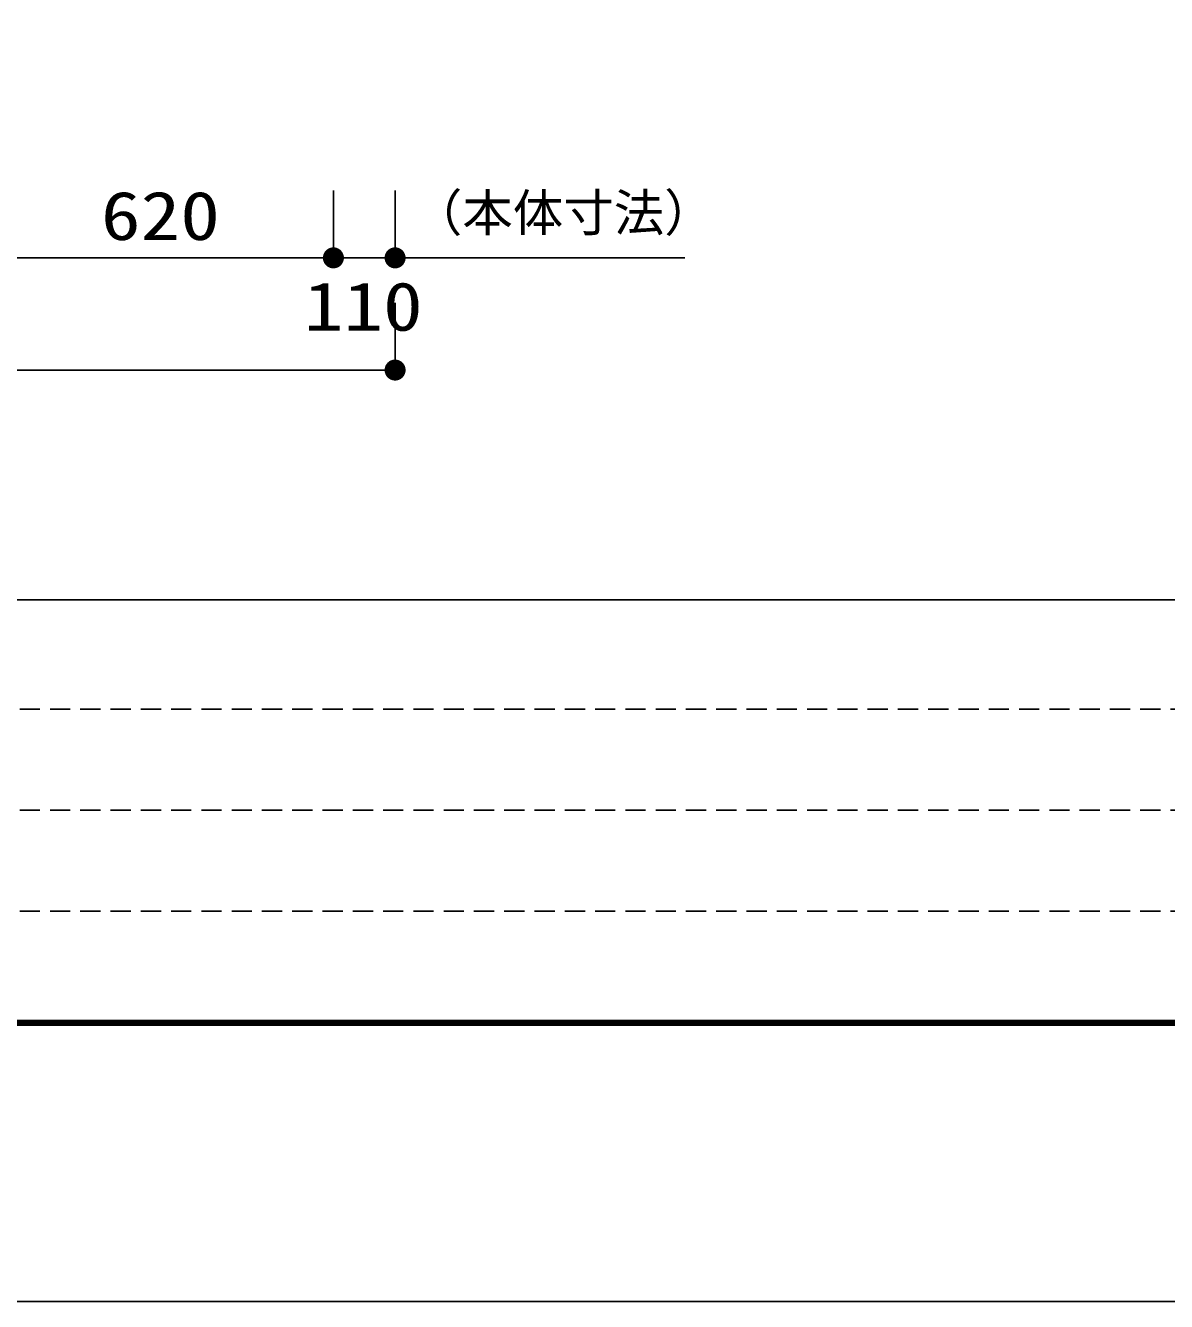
# Model space of a CAD drawing. Units: millimetres, scale not verified. Extents: x -23521 to 8910, y -6308 to 6308.
# Drawn here: x -2810 to -775, y -6308 to -4033 of the extents above; entities that cross this region are included whole.
import ezdxf
from ezdxf.enums import TextEntityAlignment as Align

# ---------------------------------------------------------------- set-up
doc = ezdxf.new("R2010")
doc.units = ezdxf.units.MM
doc.header["$LTSCALE"] = 30
doc.linetypes.add('DASHED1', pattern=[1.8, 1.2, -0.6])
for name, color, linetype, lineweight in [('1-8_00クル-フ-6寸法', 132, 'Continuous', 25), ('1-C_図面枠', 7, 'Continuous', 25), ('1-D_Axis_waku', 7, 'Continuous', 25)]:
    doc.layers.add(name, color=color, linetype=linetype, lineweight=lineweight)
doc.styles.add('ＭＳ ゴシック', font='')
doc.styles.get('ＭＳ ゴシック').set_extended_font_data('MS Gothic')

msp = doc.modelspace()

# ---------------------------------------------------------------- linework, layer by layer
at = {"layer": '1-8_00クル-フ-6寸法', "color": 4}
for p, q in [((-2260.65, -4327.15), (-2260.65, -4447.15)), ((-2260.65, -4327.15), (-2260.65, -4447.15)), ((-2150.64, -4327.15), (-2150.64, -4447.15)), ((-2880.63, -4447.15), (-2260.65, -4447.15)), ((-2260.65, -4447.15), (-2150.64, -4447.15)), ((-2150.64, -4447.15), (-1634.14, -4447.15)), ((-2150.64, -4527.15), (-2150.64, -4647.15)), ((-2150.64, -4647.15), (-5910.66, -4647.15))]:
    msp.add_line(p, q, dxfattribs=at)
at = {"layer": '1-8_00クル-フ-6寸法'}
for points in [[(-2260.65, -4447.15), (-2275.82, -4436.13), (-2274.31, -4434.31)], [(-2260.65, -4447.15), (-2275.82, -4436.13), (-2274.31, -4434.31)], [(-2260.65, -4447.15), (-2274.31, -4434.31), (-2272.6, -4432.7)], [(-2260.65, -4447.15), (-2274.31, -4434.31), (-2272.6, -4432.7)], [(-2260.65, -4447.15), (-2272.6, -4432.7), (-2270.69, -4431.32)], [(-2260.65, -4447.15), (-2272.6, -4432.7), (-2270.69, -4431.32)], [(-2260.65, -4447.15), (-2270.69, -4431.32), (-2268.63, -4430.18)], [(-2260.65, -4447.15), (-2270.69, -4431.32), (-2268.63, -4430.18)], [(-2260.65, -4447.15), (-2268.63, -4430.18), (-2266.44, -4429.32)], [(-2260.65, -4447.15), (-2268.63, -4430.18), (-2266.44, -4429.32)], [(-2260.65, -4447.15), (-2266.44, -4429.32), (-2264.16, -4428.73)], [(-2260.65, -4447.15), (-2266.44, -4429.32), (-2264.16, -4428.73)], [(-2260.65, -4447.15), (-2264.16, -4428.73), (-2261.82, -4428.44)], [(-2260.65, -4447.15), (-2264.16, -4428.73), (-2261.82, -4428.44)], [(-2260.65, -4447.15), (-2261.82, -4428.44), (-2259.47, -4428.44)], [(-2260.65, -4447.15), (-2261.82, -4428.44), (-2259.47, -4428.44)], [(-2260.65, -4447.15), (-2259.47, -4428.44), (-2257.13, -4428.73)], [(-2260.65, -4447.15), (-2259.47, -4428.44), (-2257.13, -4428.73)], [(-2260.65, -4447.15), (-2257.13, -4428.73), (-2254.85, -4429.32)], [(-2260.65, -4447.15), (-2257.13, -4428.73), (-2254.85, -4429.32)], [(-2260.65, -4447.15), (-2254.85, -4429.32), (-2252.66, -4430.18)], [(-2260.65, -4447.15), (-2254.85, -4429.32), (-2252.66, -4430.18)], [(-2260.65, -4447.15), (-2252.66, -4430.18), (-2250.6, -4431.32)], [(-2260.65, -4447.15), (-2252.66, -4430.18), (-2250.6, -4431.32)], [(-2260.65, -4447.15), (-2250.6, -4431.32), (-2248.69, -4432.7)], [(-2260.65, -4447.15), (-2250.6, -4431.32), (-2248.69, -4432.7)], [(-2260.65, -4447.15), (-2248.69, -4432.7), (-2246.98, -4434.31)], [(-2260.65, -4447.15), (-2248.69, -4432.7), (-2246.98, -4434.31)], [(-2260.65, -4447.15), (-2246.98, -4434.31), (-2245.48, -4436.13)], [(-2260.65, -4447.15), (-2246.98, -4434.31), (-2245.48, -4436.13)], [(-2150.64, -4447.15), (-2165.81, -4436.13), (-2164.31, -4434.31)], [(-2150.64, -4447.15), (-2164.31, -4434.31), (-2162.59, -4432.7)], [(-2150.64, -4447.15), (-2162.59, -4432.7), (-2160.69, -4431.32)], [(-2150.64, -4447.15), (-2160.69, -4431.32), (-2158.63, -4430.18)], [(-2150.64, -4447.15), (-2158.63, -4430.18), (-2156.44, -4429.32)], [(-2150.64, -4447.15), (-2156.44, -4429.32), (-2154.16, -4428.73)], [(-2150.64, -4447.15), (-2154.16, -4428.73), (-2151.82, -4428.44)], [(-2150.64, -4447.15), (-2151.82, -4428.44), (-2149.47, -4428.44)], [(-2150.64, -4447.15), (-2149.47, -4428.44), (-2147.13, -4428.73)], [(-2150.64, -4447.15), (-2147.13, -4428.73), (-2144.85, -4429.32)], [(-2150.64, -4447.15), (-2144.85, -4429.32), (-2142.66, -4430.18)], [(-2150.64, -4447.15), (-2142.66, -4430.18), (-2140.6, -4431.32)], [(-2150.64, -4447.15), (-2140.6, -4431.32), (-2138.69, -4432.7)], [(-2150.64, -4447.15), (-2138.69, -4432.7), (-2136.97, -4434.31)], [(-2150.64, -4447.15), (-2136.97, -4434.31), (-2135.47, -4436.13)], [(-2260.65, -4447.15), (-2279.4, -4447.15), (-2279.25, -4444.8)], [(-2260.65, -4447.15), (-2279.4, -4447.15), (-2279.25, -4444.8)], [(-2260.65, -4447.15), (-2279.25, -4449.5), (-2279.4, -4447.15)], [(-2260.65, -4447.15), (-2279.25, -4449.5), (-2279.4, -4447.15)], [(-2260.65, -4447.15), (-2279.25, -4444.8), (-2278.81, -4442.49)], [(-2260.65, -4447.15), (-2279.25, -4444.8), (-2278.81, -4442.49)], [(-2260.65, -4447.15), (-2278.81, -4451.81), (-2279.25, -4449.5)], [(-2260.65, -4447.15), (-2278.81, -4451.81), (-2279.25, -4449.5)], [(-2260.65, -4447.15), (-2278.81, -4442.49), (-2278.08, -4440.25)], [(-2260.65, -4447.15), (-2278.81, -4442.49), (-2278.08, -4440.25)], [(-2260.65, -4447.15), (-2278.08, -4454.05), (-2278.81, -4451.81)], [(-2260.65, -4447.15), (-2278.08, -4454.05), (-2278.81, -4451.81)], [(-2260.65, -4447.15), (-2278.08, -4440.25), (-2277.08, -4438.12)], [(-2260.65, -4447.15), (-2278.08, -4440.25), (-2277.08, -4438.12)], [(-2260.65, -4447.15), (-2277.08, -4456.18), (-2278.08, -4454.05)], [(-2260.65, -4447.15), (-2277.08, -4456.18), (-2278.08, -4454.05)], [(-2260.65, -4447.15), (-2277.08, -4438.12), (-2275.82, -4436.13)], [(-2260.65, -4447.15), (-2277.08, -4438.12), (-2275.82, -4436.13)], [(-2260.65, -4447.15), (-2275.82, -4458.17), (-2277.08, -4456.18)], [(-2260.65, -4447.15), (-2275.82, -4458.17), (-2277.08, -4456.18)], [(-2260.65, -4447.15), (-2274.31, -4459.99), (-2275.82, -4458.17)], [(-2260.65, -4447.15), (-2274.31, -4459.99), (-2275.82, -4458.17)], [(-2260.65, -4447.15), (-2272.6, -4461.6), (-2274.31, -4459.99)], [(-2260.65, -4447.15), (-2272.6, -4461.6), (-2274.31, -4459.99)], [(-2260.65, -4447.15), (-2270.69, -4462.98), (-2272.6, -4461.6)], [(-2260.65, -4447.15), (-2270.69, -4462.98), (-2272.6, -4461.6)], [(-2260.65, -4447.15), (-2268.63, -4464.12), (-2270.69, -4462.98)], [(-2260.65, -4447.15), (-2268.63, -4464.12), (-2270.69, -4462.98)], [(-2260.65, -4447.15), (-2266.44, -4464.98), (-2268.63, -4464.12)], [(-2260.65, -4447.15), (-2266.44, -4464.98), (-2268.63, -4464.12)], [(-2260.65, -4447.15), (-2264.16, -4465.57), (-2266.44, -4464.98)], [(-2260.65, -4447.15), (-2264.16, -4465.57), (-2266.44, -4464.98)], [(-2260.65, -4447.15), (-2261.82, -4465.86), (-2264.16, -4465.57)], [(-2260.65, -4447.15), (-2261.82, -4465.86), (-2264.16, -4465.57)], [(-2260.65, -4447.15), (-2259.47, -4465.86), (-2261.82, -4465.86)], [(-2260.65, -4447.15), (-2259.47, -4465.86), (-2261.82, -4465.86)], [(-2260.65, -4447.15), (-2245.48, -4436.13), (-2244.22, -4438.12)], [(-2260.65, -4447.15), (-2245.48, -4436.13), (-2244.22, -4438.12)], [(-2260.65, -4447.15), (-2244.22, -4438.12), (-2243.21, -4440.25)], [(-2260.65, -4447.15), (-2244.22, -4438.12), (-2243.21, -4440.25)], [(-2260.65, -4447.15), (-2243.21, -4440.25), (-2242.49, -4442.49)], [(-2260.65, -4447.15), (-2243.21, -4440.25), (-2242.49, -4442.49)], [(-2260.65, -4447.15), (-2242.49, -4442.49), (-2242.04, -4444.8)], [(-2260.65, -4447.15), (-2242.49, -4442.49), (-2242.04, -4444.8)], [(-2260.65, -4447.15), (-2242.04, -4444.8), (-2241.9, -4447.15)], [(-2260.65, -4447.15), (-2242.04, -4444.8), (-2241.9, -4447.15)], [(-2260.65, -4447.15), (-2257.13, -4465.57), (-2259.47, -4465.86)], [(-2260.65, -4447.15), (-2254.85, -4464.98), (-2257.13, -4465.57)], [(-2260.65, -4447.15), (-2252.66, -4464.12), (-2254.85, -4464.98)], [(-2260.65, -4447.15), (-2250.6, -4462.98), (-2252.66, -4464.12)], [(-2260.65, -4447.15), (-2248.69, -4461.6), (-2250.6, -4462.98)], [(-2260.65, -4447.15), (-2246.98, -4459.99), (-2248.69, -4461.6)], [(-2260.65, -4447.15), (-2245.48, -4458.17), (-2246.98, -4459.99)], [(-2260.65, -4447.15), (-2244.22, -4456.18), (-2245.48, -4458.17)], [(-2260.65, -4447.15), (-2243.21, -4454.05), (-2244.22, -4456.18)], [(-2260.65, -4447.15), (-2242.49, -4451.81), (-2243.21, -4454.05)], [(-2260.65, -4447.15), (-2242.04, -4449.5), (-2242.49, -4451.81)], [(-2260.65, -4447.15), (-2241.9, -4447.15), (-2242.04, -4449.5)], [(-2260.65, -4447.15), (-2257.13, -4465.57), (-2259.47, -4465.86)], [(-2260.65, -4447.15), (-2254.85, -4464.98), (-2257.13, -4465.57)], [(-2260.65, -4447.15), (-2252.66, -4464.12), (-2254.85, -4464.98)], [(-2260.65, -4447.15), (-2250.6, -4462.98), (-2252.66, -4464.12)], [(-2260.65, -4447.15), (-2248.69, -4461.6), (-2250.6, -4462.98)], [(-2260.65, -4447.15), (-2246.98, -4459.99), (-2248.69, -4461.6)], [(-2260.65, -4447.15), (-2245.48, -4458.17), (-2246.98, -4459.99)], [(-2260.65, -4447.15), (-2244.22, -4456.18), (-2245.48, -4458.17)], [(-2260.65, -4447.15), (-2243.21, -4454.05), (-2244.22, -4456.18)], [(-2260.65, -4447.15), (-2242.49, -4451.81), (-2243.21, -4454.05)], [(-2260.65, -4447.15), (-2242.04, -4449.5), (-2242.49, -4451.81)], [(-2260.65, -4447.15), (-2241.9, -4447.15), (-2242.04, -4449.5)], [(-2150.64, -4447.15), (-2169.39, -4447.15), (-2169.25, -4444.8)], [(-2150.64, -4447.15), (-2169.25, -4449.5), (-2169.39, -4447.15)], [(-2150.64, -4447.15), (-2169.25, -4444.8), (-2168.8, -4442.49)], [(-2150.64, -4447.15), (-2168.8, -4451.81), (-2169.25, -4449.5)], [(-2150.64, -4447.15), (-2168.8, -4442.49), (-2168.08, -4440.25)], [(-2150.64, -4447.15), (-2168.08, -4454.05), (-2168.8, -4451.81)], [(-2150.64, -4447.15), (-2168.08, -4440.25), (-2167.07, -4438.12)], [(-2150.64, -4447.15), (-2167.07, -4456.18), (-2168.08, -4454.05)], [(-2150.64, -4447.15), (-2167.07, -4438.12), (-2165.81, -4436.13)], [(-2150.64, -4447.15), (-2165.81, -4458.17), (-2167.07, -4456.18)], [(-2150.64, -4447.15), (-2164.31, -4459.99), (-2165.81, -4458.17)], [(-2150.64, -4447.15), (-2162.59, -4461.6), (-2164.31, -4459.99)], [(-2150.64, -4447.15), (-2160.69, -4462.98), (-2162.59, -4461.6)], [(-2150.64, -4447.15), (-2158.63, -4464.12), (-2160.69, -4462.98)], [(-2150.64, -4447.15), (-2156.44, -4464.98), (-2158.63, -4464.12)], [(-2150.64, -4447.15), (-2154.16, -4465.57), (-2156.44, -4464.98)], [(-2150.64, -4447.15), (-2151.82, -4465.86), (-2154.16, -4465.57)], [(-2150.64, -4447.15), (-2149.47, -4465.86), (-2151.82, -4465.86)], [(-2150.64, -4447.15), (-2135.47, -4436.13), (-2134.21, -4438.12)], [(-2150.64, -4447.15), (-2134.21, -4438.12), (-2133.21, -4440.25)], [(-2150.64, -4447.15), (-2133.21, -4440.25), (-2132.48, -4442.49)], [(-2150.64, -4447.15), (-2132.48, -4442.49), (-2132.04, -4444.8)], [(-2150.64, -4447.15), (-2132.04, -4444.8), (-2131.89, -4447.15)], [(-2150.64, -4447.15), (-2147.13, -4465.57), (-2149.47, -4465.86)], [(-2150.64, -4447.15), (-2144.85, -4464.98), (-2147.13, -4465.57)], [(-2150.64, -4447.15), (-2142.66, -4464.12), (-2144.85, -4464.98)], [(-2150.64, -4447.15), (-2140.6, -4462.98), (-2142.66, -4464.12)], [(-2150.64, -4447.15), (-2138.69, -4461.6), (-2140.6, -4462.98)], [(-2150.64, -4447.15), (-2136.97, -4459.99), (-2138.69, -4461.6)], [(-2150.64, -4447.15), (-2135.47, -4458.17), (-2136.97, -4459.99)], [(-2150.64, -4447.15), (-2134.21, -4456.18), (-2135.47, -4458.17)], [(-2150.64, -4447.15), (-2133.21, -4454.05), (-2134.21, -4456.18)], [(-2150.64, -4447.15), (-2132.48, -4451.81), (-2133.21, -4454.05)], [(-2150.64, -4447.15), (-2132.04, -4449.5), (-2132.48, -4451.81)], [(-2150.64, -4447.15), (-2131.89, -4447.15), (-2132.04, -4449.5)], [(-2150.64, -4647.15), (-2168.08, -4640.25), (-2167.07, -4638.12)], [(-2150.64, -4647.15), (-2167.07, -4638.12), (-2165.81, -4636.13)], [(-2150.64, -4647.15), (-2165.81, -4636.13), (-2164.31, -4634.31)], [(-2150.64, -4647.15), (-2164.31, -4634.31), (-2162.59, -4632.7)], [(-2150.64, -4647.15), (-2162.59, -4632.7), (-2160.69, -4631.32)], [(-2150.64, -4647.15), (-2160.69, -4631.32), (-2158.63, -4630.18)], [(-2150.64, -4647.15), (-2158.63, -4630.18), (-2156.44, -4629.32)], [(-2150.64, -4647.15), (-2156.44, -4629.32), (-2154.16, -4628.73)], [(-2150.64, -4647.15), (-2154.16, -4628.73), (-2151.82, -4628.44)], [(-2150.64, -4647.15), (-2151.82, -4628.44), (-2149.47, -4628.44)], [(-2150.64, -4647.15), (-2149.47, -4628.44), (-2147.13, -4628.73)], [(-2150.64, -4647.15), (-2147.13, -4628.73), (-2144.85, -4629.32)], [(-2150.64, -4647.15), (-2144.85, -4629.32), (-2142.66, -4630.18)], [(-2150.64, -4647.15), (-2142.66, -4630.18), (-2140.6, -4631.32)], [(-2150.64, -4647.15), (-2140.6, -4631.32), (-2138.69, -4632.7)], [(-2150.64, -4647.15), (-2138.69, -4632.7), (-2136.97, -4634.31)], [(-2150.64, -4647.15), (-2136.97, -4634.31), (-2135.47, -4636.13)], [(-2150.64, -4647.15), (-2135.47, -4636.13), (-2134.21, -4638.12)], [(-2150.64, -4647.15), (-2134.21, -4638.12), (-2133.21, -4640.25)], [(-2150.64, -4647.15), (-2169.39, -4647.15), (-2169.25, -4644.8)], [(-2150.64, -4647.15), (-2169.25, -4649.5), (-2169.39, -4647.15)], [(-2150.64, -4647.15), (-2169.25, -4644.8), (-2168.8, -4642.49)], [(-2150.64, -4647.15), (-2168.8, -4651.81), (-2169.25, -4649.5)], [(-2150.64, -4647.15), (-2168.8, -4642.49), (-2168.08, -4640.25)], [(-2150.64, -4647.15), (-2168.08, -4654.05), (-2168.8, -4651.81)], [(-2150.64, -4647.15), (-2167.07, -4656.18), (-2168.08, -4654.05)], [(-2150.64, -4647.15), (-2165.81, -4658.17), (-2167.07, -4656.18)], [(-2150.64, -4647.15), (-2164.31, -4659.99), (-2165.81, -4658.17)], [(-2150.64, -4647.15), (-2162.59, -4661.6), (-2164.31, -4659.99)], [(-2150.64, -4647.15), (-2160.69, -4662.98), (-2162.59, -4661.6)], [(-2150.64, -4647.15), (-2158.63, -4664.12), (-2160.69, -4662.98)], [(-2150.64, -4647.15), (-2156.44, -4664.98), (-2158.63, -4664.12)], [(-2150.64, -4647.15), (-2154.16, -4665.57), (-2156.44, -4664.98)], [(-2150.64, -4647.15), (-2151.82, -4665.86), (-2154.16, -4665.57)], [(-2150.64, -4647.15), (-2149.47, -4665.86), (-2151.82, -4665.86)], [(-2150.64, -4647.15), (-2133.21, -4640.25), (-2132.48, -4642.49)], [(-2150.64, -4647.15), (-2132.48, -4642.49), (-2132.04, -4644.8)], [(-2150.64, -4647.15), (-2132.04, -4644.8), (-2131.89, -4647.15)], [(-2150.64, -4647.15), (-2147.13, -4665.57), (-2149.47, -4665.86)], [(-2150.64, -4647.15), (-2144.85, -4664.98), (-2147.13, -4665.57)], [(-2150.64, -4647.15), (-2142.66, -4664.12), (-2144.85, -4664.98)], [(-2150.64, -4647.15), (-2140.6, -4662.98), (-2142.66, -4664.12)], [(-2150.64, -4647.15), (-2138.69, -4661.6), (-2140.6, -4662.98)], [(-2150.64, -4647.15), (-2136.97, -4659.99), (-2138.69, -4661.6)], [(-2150.64, -4647.15), (-2135.47, -4658.17), (-2136.97, -4659.99)], [(-2150.64, -4647.15), (-2134.21, -4656.18), (-2135.47, -4658.17)], [(-2150.64, -4647.15), (-2133.21, -4654.05), (-2134.21, -4656.18)], [(-2150.64, -4647.15), (-2132.48, -4651.81), (-2133.21, -4654.05)], [(-2150.64, -4647.15), (-2132.04, -4649.5), (-2132.48, -4651.81)], [(-2150.64, -4647.15), (-2131.89, -4647.15), (-2132.04, -4649.5)]]:
    msp.add_solid(points, dxfattribs=at)
at = {"layer": '1-C_図面枠'}
msp.add_lwpolyline([(-8910, -6307.5), (-8910, 6307.5), (8910, 6307.5), (8910, -6307.5)], close=True, dxfattribs=at)
at = {"layer": '1-D_Axis_waku'}
for p, q in [((-7770, -5056.5), (8400, -5056.5)), ((8408.4, -5814.9), (-7778.4, -5814.9)), ((8407.8, -5814.3), (-7777.8, -5814.3)), ((8407.2, -5813.7), (-7777.2, -5813.7)), ((8406.6, -5813.1), (-7776.6, -5813.1)), ((8406, -5812.5), (-7776, -5812.5)), ((8405.4, -5811.9), (-7775.4, -5811.9)), ((8404.8, -5811.3), (-7774.8, -5811.3)), ((8404.2, -5810.7), (-7774.2, -5810.7)), ((8403.6, -5810.1), (-7773.6, -5810.1)), ((8403, -5809.5), (-7773, -5809.5)), ((8402.4, -5808.9), (-7772.4, -5808.9)), ((8401.8, -5808.3), (-7771.8, -5808.3)), ((8401.2, -5807.7), (-7771.2, -5807.7)), ((8400.6, -5807.1), (-7770.6, -5807.1)), ((-7770, -5806.5), (8400, -5806.5))]:
    msp.add_line(p, q, dxfattribs=at)
at = {"layer": '1-D_Axis_waku', "linetype": 'DASHED1'}
for p, q in [((240, -5251.5), (-7770, -5251.5)), ((240, -5431.5), (-7770, -5431.5)), ((240, -5611.5), (-7770, -5611.5))]:
    msp.add_line(p, q, dxfattribs=at)

# ---------------------------------------------------------------- texts
at = {"layer": '1-8_00クル-フ-6寸法', "color": 3, "style": 'ＭＳ ゴシック', "width": 1.2}
for s, p in [('620', (-2675.21, -4441.3)), ('110', (-2313.64, -4602.98))]:
    msp.add_text(s, height=86.66, dxfattribs=at).set_placement(p, align=Align.BOTTOM_LEFT)
at = {"layer": '1-8_00クル-フ-6寸法', "color": 4, "style": 'ＭＳ ゴシック'}
msp.add_text('（本体寸法）', height=65.98, dxfattribs=at).set_placement((-2120.73, -4419.44), align=Align.BOTTOM_LEFT)

doc.saveas('drawing.dxf')
